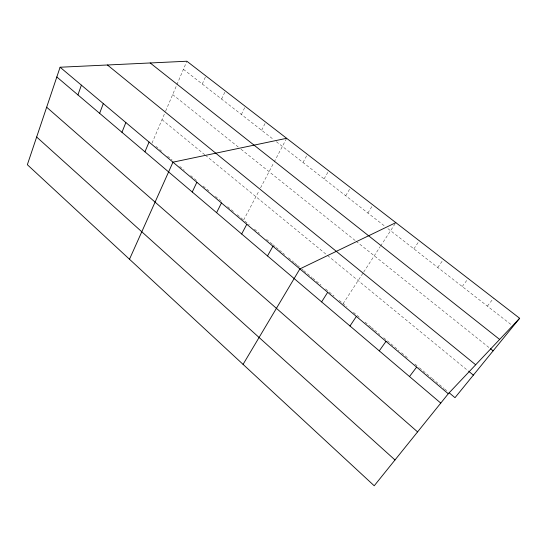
<?xml version="1.0" encoding="UTF-8"?>
<svg xmlns="http://www.w3.org/2000/svg" width="547" height="547" viewBox="0 0 547 547"><rect width="100%" height="100%" fill="white"/><g stroke="black" fill="none" stroke-linecap="round" stroke-linejoin="round"><path stroke-width="0.41" stroke-dasharray="2.73 2.05" d="M152.025 143.116L165.344 111.814M165.673 111.034L176.578 85.394M176.907 84.628L186.862 61.23M202.294 84.026L205.891 75.93M221.617 99.075L225.371 90.973M241.391 114.48L245.309 106.371M261.637 130.254L265.726 122.145M243.62 220.079L259.018 190.814M260.563 187.867L273.773 162.76M274.17 162.015L286.642 138.302M302.99 162.473L307.435 154.363M324.097 178.91L328.733 170.814M345.725 195.758L350.552 187.669M367.878 213.015L372.91 204.94M343.113 303.674L363.208 272.782M363.666 272.078L380.158 246.731M380.616 246.034L395.83 222.643M413.867 248.844L419.337 240.796M437.744 267.442L443.446 259.422M462.242 286.525L468.184 278.526M487.384 306.108L493.579 298.142M183.416 69.325L273.678 139.635M276.358 141.721L385.245 226.547M387.912 228.625L511.206 324.672M172.674 94.576L238.383 147.122M241.015 149.222L355.461 240.748M356.104 241.261L489.845 348.213M162.008 119.649L204.776 154.739M205.426 155.273L326.928 254.964M327.578 255.504L468.136 370.825M155.916 146.391L162.404 151.84M167.594 156.203L172.1 159.991M179.778 166.438L184.25 170.199M190.718 175.628L197.255 181.125M203.142 186.069L210.274 192.059M215.436 196.4L221.891 201.822M227.668 206.677L233.412 211.498M237.241 214.718L242.984 219.545M244.885 221.145L249.323 224.872M254.389 229.131L259.463 233.391M266.512 239.319L272.344 244.215M272.994 244.762L275.585 246.936M276.235 247.483L278.826 249.658M279.476 250.205L282.067 252.379M282.703 252.919L284.631 254.54M288.481 257.767L294.252 262.622M294.895 263.162L296.816 264.775M297.459 265.316L300.023 267.469M301.944 269.09L303.216 270.156M303.852 270.69L312.118 277.637M312.754 278.17L321.021 285.11M325.54 288.912L334.005 296.023M339.208 300.392L346.989 306.929M353.444 312.358L359.905 317.786M365.068 322.121L370.845 326.976M371.488 327.516L374.052 329.677M374.695 330.217L379.83 334.532M383.686 337.766L399.03 350.654M401.587 352.801L408.609 358.709M414.975 364.056L418.79 367.263M419.426 367.796L431.521 377.956M432.171 378.503L443.911 388.37M444.561 388.917L447.172 391.105"/><path stroke-width="0.82" d="M60.095 67.233L27.35 164.709L374.223 485.77L448.287 393.751L519.65 318.279L186.862 61.23L60.095 67.233L448.287 393.751M77.927 94.904L81.4 85.147M99.629 113.338L103.308 103.581M121.96 132.299L125.858 122.542M144.941 151.82L149.064 142.063M129.489 259.251L172.968 162.172L286.642 138.302M192.243 192.004L196.858 182.26M216.591 212.68L221.46 202.958M241.665 233.979L246.806 224.277M267.504 255.928L272.939 246.253M243.066 364.377L299.879 268.919L395.83 222.643M321.622 301.896L327.68 292.303M349.984 325.985L356.377 316.44M379.262 350.853L386.011 341.362M409.505 376.541L416.629 367.119M519.65 318.279L454.995 397.683L449.128 392.753M150.193 62.967L499.643 339.441M490.509 348.74L493.134 350.846M107.438 64.99L475.671 364.787M468.793 371.365L473.367 375.119M56.826 76.977L440.766 403.098M46.666 107.219L417.587 431.898M36.656 137.017L394.996 459.965"/></g></svg>
